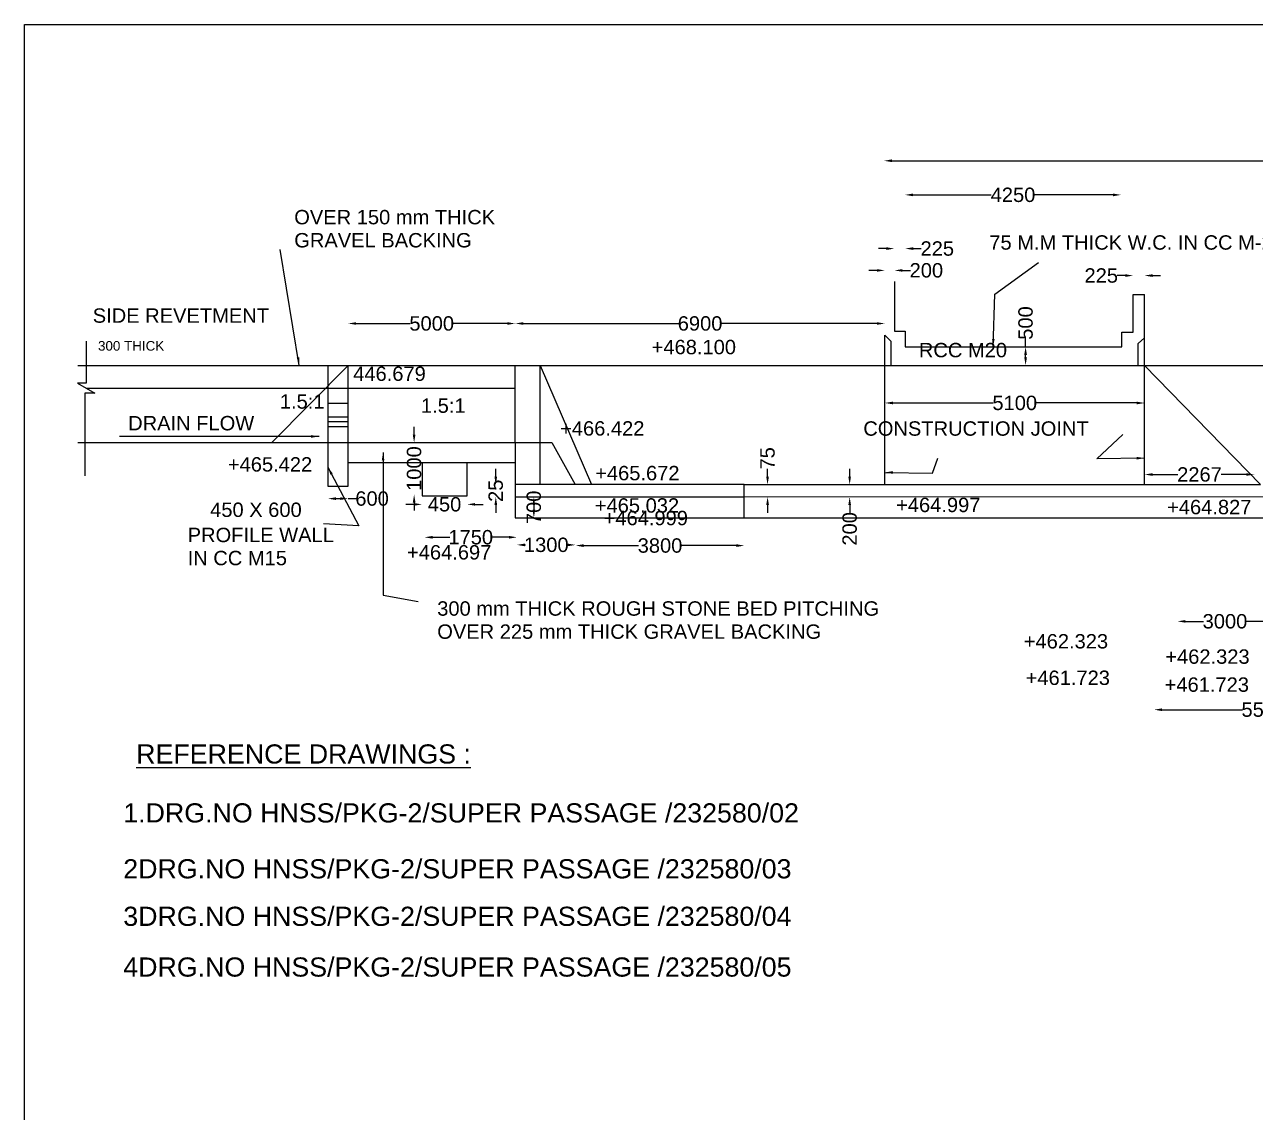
# Model space of a CAD drawing. Header units: millimetres. Extents: x 5124 to 5848355, y 2311 to 21025241.
# Drawn here: x 5765740 to 5785000, y 21008214 to 21025230 of the extents above; entities that cross this region are included whole.
import ezdxf

# ---------------------------------------------------------------- set-up
doc = ezdxf.new("R2010")
doc.units = ezdxf.units.MM
doc.header["$MEASUREMENT"] = 0
for name, color, linetype in [('DIMENSION', 2, 'Continuous'), ('DRAWING', 7, 'Continuous'), ('TEXT', 7, 'Continuous')]:
    doc.layers.add(name, color=color, linetype=linetype)
doc.styles.get("Standard").update_dxf_attribs({"font": 'arial.ttf', "height": 225})
doc.dimstyles.get("Standard").update_dxf_attribs({"dimtxt": 125, "dimasz": 125, "dimexe": 0.18, "dimexo": 0.0625, "dimgap": 0.09, "dimtad": 0, "dimdec": 0, "dimzin": 0, "dimdsep": 46, "dimtxsty": 'Standard', "dimcen": 0.09, "dimse1": 1, "dimse2": 1, "dimadec": 0, "dimazin": 0, "dimtfac": 1, "dimtdec": 0, "dimtofl": 0, "dimtmove": 0, "dimatfit": 3, "dimfxl": 0, "dimtolj": 1, "dimtzin": 0, "dimarcsym": 0})

# ---------------------------------------------------------------- blocks, each defined once
blk = doc.blocks.new('*D4')
at = {"layer": 'Defpoints', "color": 0, "transparency": 16777216}
for p in [(5773418, 21020554), (5770803, 21019900), (5773418, 21019900)]:
    blk.add_point(p, dxfattribs=at)
at = {"layer": 'DRAWING', "color": 0, "lineweight": -2, "transparency": 16777216}
for p, q in [((5770928, 21020554), (5771775, 21020554)), ((5773293, 21020554), (5772446, 21020554))]:
    blk.add_line(p, q, dxfattribs=at)
at = {"layer": 'DRAWING', "color": 0, "transparency": 16777216}
for points in [[(5770928, 21020575), (5770928, 21020534), (5770803, 21020554)], [(5773293, 21020575), (5773293, 21020534), (5773418, 21020554)]]:
    blk.add_solid(points, dxfattribs=at)
at = {"layer": 'DRAWING', "color": 0, "transparency": 16777216, "insert": (5772110, 21020554), "char_height": 225, "attachment_point": 5}
blk.add_mtext('\\A1;5000', dxfattribs=at)
blk = doc.blocks.new('*D5')
at = {"layer": 'Defpoints', "color": 0, "transparency": 16777216}
for p in [(5779202, 21020554), (5773418, 21019900), (5779202, 21019900)]:
    blk.add_point(p, dxfattribs=at)
at = {"layer": 'DRAWING', "color": 0, "lineweight": -2, "transparency": 16777216}
for p, q in [((5773543, 21020554), (5775973, 21020554)), ((5779077, 21020554), (5776646, 21020554))]:
    blk.add_line(p, q, dxfattribs=at)
at = {"layer": 'DRAWING', "color": 0, "transparency": 16777216}
for points in [[(5773543, 21020575), (5773543, 21020534), (5773418, 21020554)], [(5779077, 21020575), (5779077, 21020534), (5779202, 21020554)]]:
    blk.add_solid(points, dxfattribs=at)
at = {"layer": 'DRAWING', "color": 0, "transparency": 16777216, "insert": (5776310, 21020554), "char_height": 225, "attachment_point": 5}
blk.add_mtext('\\A1;6900', dxfattribs=at)
blk = doc.blocks.new('*D6')
at = {"layer": 'Defpoints', "color": 0, "transparency": 16777216}
for p in [(5779351, 21021385), (5779202, 21020554), (5779351, 21020554)]:
    blk.add_point(p, dxfattribs=at)
at = {"layer": 'DRAWING', "color": 0, "lineweight": -2, "transparency": 16777216}
for p, q in [((5779077, 21021385), (5778952, 21021385)), ((5779476, 21021385), (5779601, 21021385))]:
    blk.add_line(p, q, dxfattribs=at)
at = {"layer": 'DRAWING', "color": 0, "transparency": 16777216}
for points in [[(5779077, 21021405), (5779077, 21021364), (5779202, 21021385)], [(5779476, 21021405), (5779476, 21021364), (5779351, 21021385)]]:
    blk.add_solid(points, dxfattribs=at)
at = {"layer": 'DRAWING', "color": 0, "transparency": 16777216, "insert": (5779851, 21021385), "char_height": 225, "attachment_point": 5}
blk.add_mtext('\\A1;200', dxfattribs=at)
blk = doc.blocks.new('*D7')
at = {"layer": 'Defpoints', "color": 0, "transparency": 16777216}
for p in [(5779520, 21021726), (5779351, 21020437), (5779520, 21020437)]:
    blk.add_point(p, dxfattribs=at)
at = {"layer": 'DRAWING', "color": 0, "lineweight": -2, "transparency": 16777216}
for p, q in [((5779226, 21021726), (5779101, 21021726)), ((5779645, 21021726), (5779770, 21021726))]:
    blk.add_line(p, q, dxfattribs=at)
at = {"layer": 'DRAWING', "color": 0, "transparency": 16777216}
for points in [[(5779226, 21021747), (5779226, 21021705), (5779351, 21021726)], [(5779645, 21021747), (5779645, 21021705), (5779520, 21021726)]]:
    blk.add_solid(points, dxfattribs=at)
at = {"layer": 'DRAWING', "color": 0, "transparency": 16777216, "insert": (5780022, 21021726), "char_height": 225, "attachment_point": 5}
blk.add_mtext('\\A1;225', dxfattribs=at)
blk = doc.blocks.new('*D8')
at = {"layer": 'Defpoints', "color": 0, "transparency": 16777216}
for p in [(5779517, 21022456), (5782897, 21022566), (5782897, 21022496)]:
    blk.add_point(p, dxfattribs=at)
at = {"layer": 'DRAWING', "color": 0, "lineweight": -2, "transparency": 16777216}
for p, q in [((5779642, 21022566), (5780867, 21022566)), ((5782772, 21022566), (5781547, 21022566))]:
    blk.add_line(p, q, dxfattribs=at)
at = {"layer": 'DRAWING', "color": 0, "transparency": 16777216}
for points in [[(5779642, 21022587), (5779642, 21022545), (5779517, 21022566)], [(5782772, 21022587), (5782772, 21022545), (5782897, 21022566)]]:
    blk.add_solid(points, dxfattribs=at)
at = {"layer": 'DRAWING', "color": 0, "transparency": 16777216, "insert": (5781207, 21022566), "char_height": 225, "attachment_point": 5}
blk.add_mtext('\\A1;4250', dxfattribs=at)
blk = doc.blocks.new('*D9')
at = {"layer": 'Defpoints', "color": 0, "transparency": 16777216}
for p in [(5783089, 21021304), (5783089, 21021010), (5783267, 21021010)]:
    blk.add_point(p, dxfattribs=at)
at = {"layer": 'DRAWING', "color": 0, "lineweight": -2, "transparency": 16777216}
for p, q in [((5782964, 21021304), (5782839, 21021304)), ((5783392, 21021304), (5783517, 21021304))]:
    blk.add_line(p, q, dxfattribs=at)
at = {"layer": 'DRAWING', "color": 0, "transparency": 16777216}
for points in [[(5782964, 21021325), (5782964, 21021283), (5783089, 21021304)], [(5783392, 21021325), (5783392, 21021283), (5783267, 21021304)]]:
    blk.add_solid(points, dxfattribs=at)
at = {"layer": 'DRAWING', "color": 0, "transparency": 16777216, "insert": (5782588, 21021304), "char_height": 225, "attachment_point": 5}
blk.add_mtext('\\A1;225', dxfattribs=at)
blk = doc.blocks.new('*D10')
at = {"layer": 'Defpoints', "color": 0, "transparency": 16777216}
for p in [(5781404, 21020189), (5781404, 21020189), (5781404, 21019900)]:
    blk.add_point(p, dxfattribs=at)
at = {"layer": 'DRAWING', "color": 0, "lineweight": -2, "transparency": 16777216}
for p, q in [((5781404, 21020189), (5781404, 21020314)), ((5781404, 21020025), (5781404, 21020064))]:
    blk.add_line(p, q, dxfattribs=at)
at = {"layer": 'DRAWING', "color": 0, "transparency": 16777216}
for points in [[(5781383, 21020064), (5781425, 21020064), (5781404, 21020189)], [(5781383, 21020025), (5781425, 21020025), (5781404, 21019900)]]:
    blk.add_solid(points, dxfattribs=at)
at = {"layer": 'DRAWING', "color": 0, "transparency": 16777216, "insert": (5781404, 21020562), "char_height": 225, "attachment_point": 5, "rotation": 90}
blk.add_mtext('\\A1;500', dxfattribs=at)
blk = doc.blocks.new('*D11')
at = {"layer": 'Defpoints', "color": 0, "transparency": 16777216}
for p in [(5779202, 21019203), (5783267, 21019311), (5783267, 21019203)]:
    blk.add_point(p, dxfattribs=at)
at = {"layer": 'DRAWING', "color": 0, "lineweight": -2, "transparency": 16777216}
for p, q in [((5779327, 21019311), (5780898, 21019311)), ((5783142, 21019311), (5781570, 21019311))]:
    blk.add_line(p, q, dxfattribs=at)
at = {"layer": 'DRAWING', "color": 0, "transparency": 16777216}
for points in [[(5779327, 21019332), (5779327, 21019290), (5779202, 21019311)], [(5783142, 21019332), (5783142, 21019290), (5783267, 21019311)]]:
    blk.add_solid(points, dxfattribs=at)
at = {"layer": 'DRAWING', "color": 0, "transparency": 16777216, "insert": (5781234, 21019311), "char_height": 225, "attachment_point": 5}
blk.add_mtext('\\A1;5100', dxfattribs=at)
blk = doc.blocks.new('*D12')
at = {"layer": 'Defpoints', "color": 0, "transparency": 16777216}
for p in [(5784983, 21018192), (5783267, 21018157), (5784983, 21018136)]:
    blk.add_point(p, dxfattribs=at)
at = {"layer": 'DRAWING', "color": 0, "lineweight": -2, "transparency": 16777216}
for p, q in [((5783392, 21018192), (5783787, 21018192)), ((5784858, 21018192), (5784463, 21018192))]:
    blk.add_line(p, q, dxfattribs=at)
at = {"layer": 'DRAWING', "color": 0, "transparency": 16777216}
for points in [[(5783392, 21018213), (5783392, 21018171), (5783267, 21018192)], [(5784858, 21018213), (5784858, 21018171), (5784983, 21018192)]]:
    blk.add_solid(points, dxfattribs=at)
at = {"layer": 'DRAWING', "color": 0, "transparency": 16777216, "insert": (5784125, 21018192), "char_height": 225, "attachment_point": 5}
blk.add_mtext('\\A1;2267', dxfattribs=at)
blk = doc.blocks.new('*D22')
at = {"layer": 'Defpoints', "color": 0, "transparency": 16777216}
for p in [(5770486, 21018012), (5770803, 21018012), (5770803, 21017815)]:
    blk.add_point(p, dxfattribs=at)
at = {"layer": 'DRAWING', "color": 0, "lineweight": -2, "transparency": 16777216}
for p, q in [((5770611, 21017815), (5770678, 21017815)), ((5770803, 21017815), (5770928, 21017815))]:
    blk.add_line(p, q, dxfattribs=at)
at = {"layer": 'DRAWING', "color": 0, "transparency": 16777216}
for points in [[(5770611, 21017836), (5770611, 21017794), (5770486, 21017815)], [(5770678, 21017836), (5770678, 21017794), (5770803, 21017815)]]:
    blk.add_solid(points, dxfattribs=at)
at = {"layer": 'DRAWING', "color": 0, "transparency": 16777216, "insert": (5771177, 21017815), "char_height": 225, "attachment_point": 5}
blk.add_mtext('\\A1;600', dxfattribs=at)
blk = doc.blocks.new('*D23')
at = {"layer": 'Defpoints', "color": 0, "transparency": 16777216}
for p in [(5773113, 21018033), (5773418, 21018033), (5773418, 21017842)]:
    blk.add_point(p, dxfattribs=at)
at = {"layer": 'DRAWING', "color": 0, "lineweight": -2, "transparency": 16777216}
for p, q in [((5773113, 21018158), (5773113, 21018283)), ((5773113, 21017717), (5773113, 21017592))]:
    blk.add_line(p, q, dxfattribs=at)
at = {"layer": 'DRAWING', "color": 0, "transparency": 16777216}
for points in [[(5773092, 21018158), (5773134, 21018158), (5773113, 21018033)], [(5773092, 21017717), (5773134, 21017717), (5773113, 21017842)]]:
    blk.add_solid(points, dxfattribs=at)
at = {"layer": 'DRAWING', "color": 0, "transparency": 16777216, "insert": (5773113, 21017938), "char_height": 225, "attachment_point": 5, "rotation": 90}
blk.add_mtext('\\A1;25', dxfattribs=at)
blk = doc.blocks.new('*D24')
at = {"layer": 'Defpoints', "color": 0, "transparency": 16777216}
for p in [(5773418, 21017842), (5773418, 21017515), (5773709, 21017515)]:
    blk.add_point(p, dxfattribs=at)
at = {"layer": 'DRAWING', "color": 0, "lineweight": -2, "transparency": 16777216}
blk.add_line((5773709, 21017717), (5773709, 21017640), dxfattribs=at)
at = {"layer": 'DRAWING', "color": 0, "transparency": 16777216}
for points in [[(5773688, 21017717), (5773730, 21017717), (5773709, 21017842)], [(5773688, 21017640), (5773730, 21017640), (5773709, 21017515)]]:
    blk.add_solid(points, dxfattribs=at)
at = {"layer": 'DRAWING', "color": 0, "transparency": 16777216, "insert": (5773709, 21017678), "char_height": 225, "attachment_point": 5, "rotation": 90}
blk.add_mtext('\\A1;700', dxfattribs=at)
blk = doc.blocks.new('*D25')
at = {"layer": 'Defpoints', "color": 0, "transparency": 16777216}
for p in [(5771998, 21017235), (5771998, 21017210), (5773444, 21017220)]:
    blk.add_point(p, dxfattribs=at)
at = {"layer": 'DRAWING', "color": 0, "lineweight": -2, "transparency": 16777216}
for p, q in [((5772123, 21017210), (5772396, 21017210)), ((5773319, 21017210), (5773046, 21017210))]:
    blk.add_line(p, q, dxfattribs=at)
at = {"layer": 'DRAWING', "color": 0, "transparency": 16777216}
for points in [[(5772123, 21017231), (5772123, 21017189), (5771998, 21017210)], [(5773319, 21017231), (5773319, 21017189), (5773444, 21017210)]]:
    blk.add_solid(points, dxfattribs=at)
at = {"layer": 'DRAWING', "color": 0, "transparency": 16777216, "insert": (5772721, 21017210), "char_height": 225, "attachment_point": 5}
blk.add_mtext('\\A1;1750', dxfattribs=at)
blk = doc.blocks.new('*D26')
at = {"layer": 'Defpoints', "color": 0, "transparency": 16777216}
for p in [(5773444, 21017210), (5773444, 21017091), (5774361, 21017159)]:
    blk.add_point(p, dxfattribs=at)
at = {"layer": 'DRAWING', "color": 0, "lineweight": -2, "transparency": 16777216}
for p, q in [((5773569, 21017091), (5773577, 21017091)), ((5774236, 21017091), (5774228, 21017091))]:
    blk.add_line(p, q, dxfattribs=at)
at = {"layer": 'DRAWING', "color": 0, "transparency": 16777216}
for points in [[(5773569, 21017112), (5773569, 21017070), (5773444, 21017091)], [(5774236, 21017112), (5774236, 21017070), (5774361, 21017091)]]:
    blk.add_solid(points, dxfattribs=at)
at = {"layer": 'DRAWING', "color": 0, "transparency": 16777216, "insert": (5773903, 21017091), "char_height": 225, "attachment_point": 5}
blk.add_mtext('\\A1;1300', dxfattribs=at)
blk = doc.blocks.new('*D27')
at = {"layer": 'Defpoints', "color": 0, "transparency": 16777216}
for p in [(5774361, 21017091), (5777004, 21017153), (5777004, 21017080)]:
    blk.add_point(p, dxfattribs=at)
at = {"layer": 'DRAWING', "color": 0, "lineweight": -2, "transparency": 16777216}
for p, q in [((5774486, 21017080), (5775347, 21017080)), ((5776879, 21017080), (5776018, 21017080))]:
    blk.add_line(p, q, dxfattribs=at)
at = {"layer": 'DRAWING', "color": 0, "transparency": 16777216}
for points in [[(5774486, 21017101), (5774486, 21017059), (5774361, 21017080)], [(5776879, 21017101), (5776879, 21017059), (5777004, 21017080)]]:
    blk.add_solid(points, dxfattribs=at)
at = {"layer": 'DRAWING', "color": 0, "transparency": 16777216, "insert": (5775683, 21017080), "char_height": 225, "attachment_point": 5}
blk.add_mtext('\\A1;3800', dxfattribs=at)
blk = doc.blocks.new('*D28')
at = {"layer": 'Defpoints', "color": 0, "transparency": 16777216}
for p in [(5777335, 21018033), (5777366, 21018033), (5777335, 21017842)]:
    blk.add_point(p, dxfattribs=at)
at = {"layer": 'DRAWING', "color": 0, "lineweight": -2, "transparency": 16777216}
for p, q in [((5777366, 21018158), (5777366, 21018283)), ((5777366, 21017717), (5777366, 21017592))]:
    blk.add_line(p, q, dxfattribs=at)
at = {"layer": 'DRAWING', "color": 0, "transparency": 16777216}
for points in [[(5777345, 21018158), (5777387, 21018158), (5777366, 21018033)], [(5777345, 21017717), (5777387, 21017717), (5777366, 21017842)]]:
    blk.add_solid(points, dxfattribs=at)
at = {"layer": 'DRAWING', "color": 0, "transparency": 16777216, "insert": (5777366, 21018445), "char_height": 225, "attachment_point": 5, "rotation": 90}
blk.add_mtext('\\A1;75', dxfattribs=at)
blk = doc.blocks.new('*D29')
at = {"layer": 'Defpoints', "color": 0, "transparency": 16777216}
for p in [(5778280, 21018033), (5778280, 21017842), (5778651, 21017842)]:
    blk.add_point(p, dxfattribs=at)
at = {"layer": 'DRAWING', "color": 0, "lineweight": -2, "transparency": 16777216}
for p, q in [((5778651, 21018158), (5778651, 21018283)), ((5778651, 21017717), (5778651, 21017592))]:
    blk.add_line(p, q, dxfattribs=at)
at = {"layer": 'DRAWING', "color": 0, "transparency": 16777216}
for points in [[(5778630, 21018158), (5778671, 21018158), (5778651, 21018033)], [(5778630, 21017717), (5778671, 21017717), (5778651, 21017842)]]:
    blk.add_solid(points, dxfattribs=at)
at = {"layer": 'DRAWING', "color": 0, "transparency": 16777216, "insert": (5778651, 21017342), "char_height": 225, "attachment_point": 5, "rotation": 90}
blk.add_mtext('\\A1;200', dxfattribs=at)
blk = doc.blocks.new('*D30')
at = {"layer": 'Defpoints', "color": 0, "transparency": 16777216}
for p in [(5771957, 21017735), (5771957, 21017725), (5772665, 21017725)]:
    blk.add_point(p, dxfattribs=at)
at = {"layer": 'DRAWING', "color": 0, "lineweight": -2, "transparency": 16777216}
for p, q in [((5771832, 21017725), (5771707, 21017725)), ((5772790, 21017725), (5772915, 21017725))]:
    blk.add_line(p, q, dxfattribs=at)
at = {"layer": 'DRAWING', "color": 0, "transparency": 16777216}
for points in [[(5771832, 21017746), (5771832, 21017704), (5771957, 21017725)], [(5772790, 21017746), (5772790, 21017704), (5772665, 21017725)]]:
    blk.add_solid(points, dxfattribs=at)
at = {"layer": 'DRAWING', "color": 0, "transparency": 16777216, "insert": (5772311, 21017725), "char_height": 225, "attachment_point": 5}
blk.add_mtext('\\A1;450', dxfattribs=at)
blk = doc.blocks.new('*D31')
at = {"layer": 'Defpoints', "color": 0, "transparency": 16777216}
for p in [(5771816, 21018690), (5771835, 21018690), (5771816, 21017879)]:
    blk.add_point(p, dxfattribs=at)
at = {"layer": 'DRAWING', "color": 0, "lineweight": -2, "transparency": 16777216}
for p, q in [((5771835, 21018815), (5771835, 21018940)), ((5771835, 21017754), (5771835, 21017629))]:
    blk.add_line(p, q, dxfattribs=at)
at = {"layer": 'DRAWING', "color": 0, "transparency": 16777216}
for points in [[(5771814, 21018815), (5771856, 21018815), (5771835, 21018690)], [(5771814, 21017754), (5771856, 21017754), (5771835, 21017879)]]:
    blk.add_solid(points, dxfattribs=at)
at = {"layer": 'DRAWING', "color": 0, "transparency": 16777216, "insert": (5771835, 21018285), "char_height": 225, "attachment_point": 5, "rotation": 90}
blk.add_mtext('\\A1;1000', dxfattribs=at)
blk = doc.blocks.new('*D32')
at = {"layer": 'Defpoints', "color": 0, "transparency": 16777216}
for p in [(5783780, 21015895), (5783780, 21015803), (5785267, 21015816)]:
    blk.add_point(p, dxfattribs=at)
at = {"layer": 'DRAWING', "color": 0, "lineweight": -2, "transparency": 16777216}
for p, q in [((5783905, 21015895), (5784188, 21015895)), ((5785142, 21015895), (5784859, 21015895))]:
    blk.add_line(p, q, dxfattribs=at)
at = {"layer": 'DRAWING', "color": 0, "transparency": 16777216}
for points in [[(5783905, 21015916), (5783905, 21015874), (5783780, 21015895)], [(5785142, 21015916), (5785142, 21015874), (5785267, 21015895)]]:
    blk.add_solid(points, dxfattribs=at)
at = {"layer": 'DRAWING', "color": 0, "transparency": 16777216, "insert": (5784524, 21015895), "char_height": 225, "attachment_point": 5}
blk.add_mtext('\\A1;3000', dxfattribs=at)
blk = doc.blocks.new('*D35')
at = {"layer": 'Defpoints', "color": 0, "transparency": 16777216}
for p in [(5783415, 21014553), (5783415, 21014513), (5786849, 21014560)]:
    blk.add_point(p, dxfattribs=at)
at = {"layer": 'DRAWING', "color": 0, "lineweight": -2, "transparency": 16777216}
for p, q in [((5783540, 21014513), (5784796, 21014513)), ((5786724, 21014513), (5785467, 21014513))]:
    blk.add_line(p, q, dxfattribs=at)
at = {"layer": 'DRAWING', "color": 0, "transparency": 16777216}
for points in [[(5783540, 21014534), (5783540, 21014492), (5783415, 21014513)], [(5786724, 21014534), (5786724, 21014492), (5786849, 21014513)]]:
    blk.add_solid(points, dxfattribs=at)
at = {"layer": 'DRAWING', "color": 0, "transparency": 16777216, "insert": (5785132, 21014513), "char_height": 225, "attachment_point": 5}
blk.add_mtext('\\A1;5550', dxfattribs=at)
blk = doc.blocks.new('*D57')
at = {"layer": 'Defpoints', "color": 0, "transparency": 16777216}
for p in [(5816001, 21023197), (5779187, 21023100), (5779187, 21023000)]:
    blk.add_point(p, dxfattribs=at)
at = {"layer": 'DRAWING', "color": 0, "lineweight": -2, "transparency": 16777216}
for p, q in [((5779312, 21023100), (5797167, 21023100)), ((5815876, 21023100), (5798021, 21023100))]:
    blk.add_line(p, q, dxfattribs=at)
at = {"layer": 'DRAWING', "color": 0, "transparency": 16777216}
for points in [[(5779312, 21023121), (5779312, 21023079), (5779187, 21023100)], [(5815876, 21023121), (5815876, 21023079), (5816001, 21023100)]]:
    blk.add_solid(points, dxfattribs=at)
at = {"layer": 'DRAWING', "color": 0, "transparency": 16777216, "insert": (5797594, 21023100), "char_height": 225, "attachment_point": 5}
blk.add_mtext('\\A1;46532', dxfattribs=at)

msp = doc.modelspace()

# ---------------------------------------------------------------- linework, layer by layer
at = {"layer": 'DIMENSION', "color": 0}
for points in [[(5779350.7, 21021209), (5779350.7, 21020436.5), (5779520.3, 21020436.5), (5779520.3, 21020188.8), (5782911.3, 21020188.8), (5782911.3, 21020416.6), (5783089.5, 21020416.6), (5783089.5, 21021009.9), (5783266.6, 21021009.9)], [(5783266.6, 21019985.4), (5783266.6, 21021009.9)], [(5777001.2, 21018033.5), (5779201.6, 21018033.5), (5779201.6, 21020372.8)], [(5779301.7, 21019900), (5779301.7, 21020272.5), (5779201.6, 21020372.8)], [(5783167.6, 21019900), (5783167.6, 21020239.9), (5783266.6, 21020329.4)], [(5766704.8, 21020278.5), (5766704.8, 21019620.7), (5766569.1, 21019620.7)], [(5766572.3, 21018690.5), (5773417.5, 21018690.5), (5773417.5, 21019900)], [(5766574.4, 21019900), (5814727.2, 21019900), (5818261.6, 21019900), (5824086.5, 21019687), (5830985.1, 21019687)], [(5779201.6, 21018033.5), (5783266.6, 21018033.5), (5783266.6, 21019900), (5783266.6, 21019985.4)], [(5783266.6, 21018033.5), (5785082.5, 21018033.5), (5783266.6, 21019900)], [(5766569.1, 21019620.7), (5766840.6, 21019463.6)], [(5766704.9, 21019542.1), (5773417.5, 21019542.1)], [(5766840.6, 21019463.6), (5766682.4, 21019463.6), (5766682.4, 21018169.5)], [(5773417.5, 21018690.5), (5773417.5, 21017514.6), (5777001.2, 21017514.6), (5777001.2, 21018033.5), (5773417.5, 21018033.5)], [(5773417.5, 21018690.5), (5773989.5, 21018690.5), (5774354.4, 21018033.5)], [(5773417.5, 21017841.6), (5777001.2, 21017841.6)], [(5777001.2, 21017841.6), (5812741.3, 21017845.7)], [(5777001.2, 21017514.6), (5785304, 21017514.6)]]:
    msp.add_lwpolyline(points, dxfattribs=at)
at = {"layer": 'TEXT'}
msp.add_lwpolyline([(5765739.6, 21025229.7), (5848350.3, 21025229.7), (5848350.3, 20967427.4), (5765739.6, 20967427.4)], close=True, dxfattribs=at)
at = {"layer": 'TEXT', "color": 0}
for points in [[(5770803.2, 21019900), (5769605.9, 21018690.5)], [(5770486.3, 21019900), (5770486.3, 21018012.3), (5770803.2, 21018012.3), (5770803.2, 21019900)], [(5773808.4, 21018033.5), (5773808.4, 21019900), (5774609.9, 21018033.5)], [(5770486.3, 21019308.5), (5770803.2, 21019308.5)], [(5770486.3, 21019094.9), (5770803.2, 21019094.9)], [(5770486.3, 21019019.7), (5770803.2, 21019019.7)], [(5770486.3, 21018944.6), (5770803.2, 21018944.6)], [(5770803.2, 21018379.6), (5773417.5, 21018379.6)], [(5771961.4, 21018379.6), (5771961.4, 21017859.8), (5772664.8, 21017859.8), (5772664.8, 21018379.6)]]:
    msp.add_lwpolyline(points, dxfattribs=at)

# ---------------------------------------------------------------- texts
for s, height, p in [('OVER 150 mm THICK', 225, (5769959.1, 21022105.9)), ('GRAVEL BACKING ', 225, (5769959.1, 21021744.5)), ('75 M.M THICK W.C. IN CC M-25', 225, (5780836.3, 21021709.4)), ('SIDE REVETMENT', 225, (5766805.4, 21020566)), ('+468.100', 225, (5775552.4, 21020073.8)), ('300 THICK ', 150, (5766888.3, 21020129.7)), ('RCC M20', 225, (5779733.8, 21020025.9)), ('446.679', 225, (5770881.7, 21019656.6)), ('1.5:1', 225, (5769733.5, 21019222.1)), ('1.5:1', 225, (5771941.5, 21019157.1)), ('DRAIN FLOW ', 225, (5767359.8, 21018882.9)), ('+466.422', 225, (5774119.5, 21018801.2)), ('CONSTRUCTION JOINT ', 225, (5778864.4, 21018799)), ('+465.422', 225, (5768920.4, 21018238.4)), ('+465.672', 225, (5774668.5, 21018102)), ('+465.032', 225, (5774662.5, 21017595.7)), ('+464.997', 225, (5779377.7, 21017603.9)), ('+464.827', 225, (5783618.4, 21017570.7)), ('450 X 600 ', 225, (5768643.1, 21017528.4)), ('+464.999', 225, (5774800.8, 21017399.2)), ('PROFILE WALL', 225, (5768291, 21017134.3)), ('+464.697', 225, (5771723.7, 21016862.6)), ('IN CC M15 ', 225, (5768291, 21016772.9)), ('300 mm THICK ROUGH STONE BED PITCHING', 225, (5772196.6, 21015983.6)), ('OVER 225 mm THICK GRAVEL BACKING ', 225, (5772196.6, 21015622.2)), ('+462.323', 225, (5781375.5, 21015470.8)), ('+462.323', 225, (5783590, 21015231.3)), ('+461.723', 225, (5781404.3, 21014900)), ('+461.723', 225, (5783580, 21014793.2)), ('%%UREFERENCE DRAWINGS :', 300, (5767485.4, 21013670.6)), ('1.DRG.NO HNSS/PKG-2/SUPER PASSAGE /232580/02', 300, (5767283.5, 21012748.8)), ('2DRG.NO HNSS/PKG-2/SUPER PASSAGE /232580/03', 300, (5767283.5, 21011874.3)), ('3DRG.NO HNSS/PKG-2/SUPER PASSAGE /232580/04', 300, (5767283.5, 21011131.2)), ('4DRG.NO HNSS/PKG-2/SUPER PASSAGE /232580/05', 300, (5767283.5, 21010337.8))]:
    msp.add_text(s, height=height, dxfattribs=at).set_placement(p)

# ---------------------------------------------------------------- dimensions: what is measured, and where the dimension line sits
at = {"layer": 'DRAWING', "color": 0}
for base, p1, p2, text, picture, middle in [((5779186.8, 21023100), (5816000.7, 21023197), (5779186.8, 21022999.7), '46532', '*D57', (5797593.8, 21023100)), ((5782896.8, 21022565.8), (5779517.1, 21022455.6), (5782896.8, 21022495.6), '4250', '*D8', (5781206.9, 21022565.8)), ((5779520.3, 21021726.1), (5779350.7, 21020436.5), (5779520.3, 21020436.5), '225', '*D7', (5780021.7, 21021726.1)), ((5779350.7, 21021384.5), (5779201.6, 21020554.5), (5779350.7, 21020554.5), '200', '*D6', (5779850.9, 21021384.5)), ((5783089.5, 21021303.8), (5783266.6, 21021009.9), (5783089.5, 21021009.9), '225', '*D9', (5782588.1, 21021303.8)), ((5773417.5, 21020554.5), (5770803.2, 21019900), (5773417.5, 21019900), '5000', '*D4', (5772110.4, 21020554.5)), ((5779201.6, 21020554.5), (5773417.5, 21019900), (5779201.6, 21019900), '6900', '*D5', (5776309.6, 21020554.5)), ((5783266.6, 21019310.8), (5779201.6, 21019203.1), (5783266.6, 21019203.1), '5100', '*D11', (5781234.1, 21019310.8)), ((5784983, 21018191.7), (5783266.6, 21018156.8), (5784983, 21018135.8), '2267', '*D12', (5784124.8, 21018191.7)), ((5770803.2, 21017814.9), (5770486.3, 21018012.3), (5770803.2, 21018012.3), '600', '*D22', (5771177.1, 21017814.9)), ((5771957.2, 21017724.8), (5772664.8, 21017724.8), (5771957.2, 21017735.5), '450', '*D30', (5772311, 21017724.8)), ((5771998.3, 21017210.3), (5773443.6, 21017219.7), (5771998.3, 21017235.5), '1750', '*D25', (5772721, 21017210.3)), ((5773443.6, 21017091), (5774361.4, 21017158.8), (5773443.6, 21017210.3), '1300', '*D26', (5773902.5, 21017091)), ((5777003.8, 21017079.7), (5774361.4, 21017091), (5777003.8, 21017153.2), '3800', '*D27', (5775682.6, 21017079.7)), ((5783780.4, 21015895.2), (5785266.8, 21015815.6), (5783780.4, 21015803), '3000', '*D32', (5784523.6, 21015895.2)), ((5783414.5, 21014513.1), (5786848.9, 21014560), (5783414.5, 21014553.3), '5550', '*D35', (5785131.7, 21014513.1))]:
    dim = msp.add_linear_dim(base=base, p1=p1, p2=p2, text=text, dimstyle='Standard', dxfattribs=at)
    dim.commit()
    dim.dimension.update_dxf_attribs({"geometry": picture, "text_midpoint": middle})
for base, p1, p2, text, picture, middle in [((5781404, 21020188.8), (5781404, 21019900), (5781404, 21020188.8), '500', '*D10', (5781404, 21020562.1)), ((5771834.8, 21018690.5), (5771816.3, 21017878.9), (5771816.3, 21018690.5), '1000', '*D31', (5771834.8, 21018284.7)), ((5777365.7, 21018033.5), (5777335.4, 21017841.7), (5777335.4, 21018033.5), '75', '*D28', (5777365.7, 21018444.7)), ((5778650.6, 21017841.8), (5778279.5, 21018033.5), (5778279.5, 21017841.8), '200', '*D29', (5778650.6, 21017341.6))]:
    dim = msp.add_linear_dim(base=base, p1=p1, p2=p2, angle=90, text=text, dimstyle='Standard', dxfattribs=at)
    dim.commit()
    dim.dimension.update_dxf_attribs({"geometry": picture, "text_midpoint": middle})
for base, p2, text, picture, middle in [((5773113, 21018033.5), (5773417.5, 21018033.5), '25', '*D23', (5773113, 21017937.6)), ((5773709.2, 21017514.6), (5773417.5, 21017514.6), '700', '*D24', (5773709.2, 21017678.1))]:
    dim = msp.add_linear_dim(base=base, p1=(5773417.5, 21017841.6), p2=p2, angle=90, text=text, dimstyle='Standard', dxfattribs=at)
    dim.commit()
    dim.dimension.update_dxf_attribs({"geometry": picture, "text_midpoint": middle, "dimtype": 160})

# ---------------------------------------------------------------- leaders
for points in [[(5770037.7, 21019900), (5769736.9, 21021709.5)], [(5780895, 21020188.8), (5780924.4, 21021011.8), (5781607, 21021510.4)], [(5770347.5, 21018787.5), (5767223.4, 21018785.5)], [(5783266.6, 21018448.5), (5782518, 21018439.5), (5782925.5, 21018815.5)], [(5771349, 21018537.8), (5771348.8, 21016306), (5771897.5, 21016206.3)], [(5779201.6, 21018225.2), (5779945.4, 21018215.5), (5780030.1, 21018449.9)], [(5770486.3, 21018307.5), (5770968.2, 21017387.5), (5770415.4, 21017418.6)]]:
    msp.add_leader(points, dimstyle='Standard', override={"dimgap": 0.09, "dimtad": 0}, dxfattribs=at)

doc.saveas('drawing.dxf')
